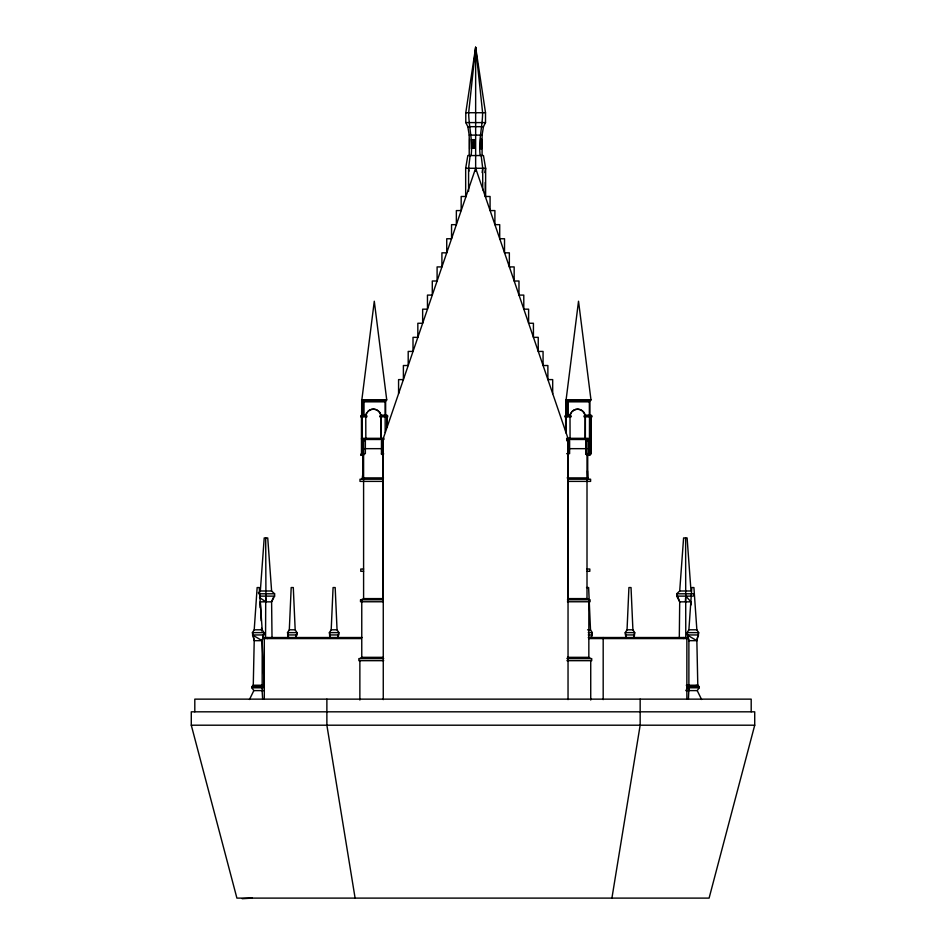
<?xml version="1.0" encoding="UTF-8"?>
<svg xmlns="http://www.w3.org/2000/svg" width="946" height="946" viewBox="0 0 946 946"><rect width="100%" height="100%" fill="white"/><g stroke="black" fill="none" stroke-linecap="round" stroke-linejoin="round"><path stroke-width="1.42" d="M685.625 537.943L685.767 638.266M265.554 638.266L265.731 597.813M679.299 638.266L679.701 601.845L676.721 593.792L679.701 590.99L683.591 537.943L687.103 537.943L690.994 590.99L679.701 590.99M260.209 607.699L260.327 601.845L271.608 601.845L274.6 596.122L274.6 593.792L271.608 590.99L267.73 537.943L264.218 537.943L260.327 590.99L258.329 592.858M253.244 686.323L254.214 640.678L252.428 632.626L254.214 629.811L257.146 587.561L259.239 587.561L262.184 629.811L263.969 632.626L262.184 640.678L262.184 690.604M363.063 472.243L362.117 479.208M288.601 638.373L287.525 632.614L289.31 629.811L291.191 587.549L293.295 587.549L295.176 629.811L296.961 632.614L295.897 638.373M330.473 638.373L329.397 632.614L331.195 629.811L333.075 587.549L335.18 587.549L337.048 629.811L338.845 632.614L337.769 638.373M626.323 638.373L625.259 632.614L627.044 629.811L628.924 587.549L631.029 587.549L632.909 629.811L634.695 632.614L633.619 638.373M685.365 601.845L685.59 597.813M688.416 699.082L688.96 687.517M686.358 689.669L687.612 686.642L686.323 685.235L697.793 685.235L699.189 687.789L697.226 690.604L688.889 690.604L688.889 640.678L687.103 632.626L688.889 629.811L691.822 587.561L693.915 587.561L696.859 629.811L698.645 632.626L696.859 640.678L697.817 686.323M690.793 604.766L690.994 601.845L685.826 596.122M482.093 155.546L482.093 135.112L483.465 126.669L485.511 122.59L485.511 112.728L475.649 47.3L468.672 112.728C468.767 127.024 473.059 140.942 471.084 155.546M468.589 191.281L468.589 168.27L470.115 155.546M566.027 433.032L566.098 399.839L578.526 301.23L590.966 399.839L589.878 401.837L589.878 416.831M482.129 172.574L482.708 168.27L481.171 155.546M469.204 155.546L469.204 135.112L467.832 126.669L465.787 122.59L465.787 112.728L475.649 47.3L482.614 112.728C482.519 127.024 478.227 140.942 480.201 155.546M611.92 898.109L640.158 725.204L640.158 699.141M465.669 197.028L465.669 168.27L467.832 155.546L483.465 155.546L485.629 168.27L485.629 197.028M484.813 172.574L485.629 168.27L465.669 168.27M262.184 640.678L263.969 632.626L252.428 632.626L254.214 640.678L262.184 640.678L252.428 634.955L263.969 634.955M295.767 637.982L296.961 632.614L287.525 632.614L288.719 637.982M337.651 637.982L338.845 632.614L329.397 632.614L330.592 637.982M591.096 637.982L592.291 632.614L590.505 629.811L588.625 587.549L586.52 587.549M633.501 637.982L634.695 632.614L625.259 632.614L626.441 637.982M696.859 640.678L698.645 632.626L687.103 632.626L688.889 640.678L696.859 640.678L687.103 634.955L698.645 634.955M754.719 725.204L709.098 898.109L236.902 898.109L191.281 725.204L191.281 711.818L754.719 711.818L754.719 725.204L191.281 725.204M591.226 638.373L592.291 632.614L588.246 632.614M273.11 597.813L271.608 601.845L272.022 638.266M249.484 699.508L253.835 690.604L251.873 687.789L253.268 685.235L264.301 685.235M362.957 439.405L362.188 440.718L362.188 454.387M253.268 685.235L251.873 686.642L262.184 686.642M359.87 658.605L361.762 657.328L383.165 657.328M361.206 599.799L363.595 598.605L382.752 598.605L382.752 439.488M693.844 685.945L697.793 685.235L699.189 686.642L688.889 686.642M465.787 112.728L485.511 112.728M465.787 122.59L485.511 122.59M467.832 126.669L483.465 126.669M469.204 135.112L482.093 135.112M466 196.484L461.175 196.484L461.175 210.58L456.362 210.58L456.362 224.663L451.549 224.663L451.549 238.747L446.737 238.747L446.737 252.83L441.912 252.83L441.912 266.914L437.099 266.914L437.099 281.009L432.287 281.009L432.287 295.093L427.462 295.093L427.462 309.176L422.649 309.176L422.649 323.26L417.836 323.26L417.836 337.344L413.012 337.344L413.012 351.427L408.199 351.427L408.199 365.523L403.386 365.523L403.386 379.606L398.573 379.606L398.573 393.69M361.585 399.839L386.725 399.839L385.637 401.837L385.637 416.831M566.098 399.839L590.966 399.839M361.845 400.596L385.117 400.596M566.098 400.596L589.358 400.596M384.301 401.009L362.413 401.009L362.413 399.839M566.855 401.009L588.542 401.009M361.845 401.837L385.117 401.837M566.098 401.837L589.358 401.837M361.396 415.164L365.759 415.164L365.83 437.998M385.637 415.164L387.02 415.164M565.637 415.164L570 415.164L570.071 437.998M589.878 415.164L591.262 415.164M360.627 415.897L366.93 415.897M379.772 415.897L387.789 415.897M564.868 415.897L571.171 415.897M584.013 415.897L592.03 415.897M384.218 416.311L385.637 416.311M588.459 416.311L589.878 416.311M360.627 416.831L366.93 416.831M379.772 416.831L387.789 416.831M564.868 416.831L571.171 416.831M584.013 416.831L592.03 416.831M384.017 438.317L362.342 438.317L362.342 439.488L384.017 439.488M566.583 438.317L588.258 438.317L588.258 439.488L566.583 439.488M566.642 440.718L569.61 440.718L569.61 453.654L566.642 453.666M590.47 440.718L585.704 440.718L585.704 454.387L590.47 454.387L590.47 440.718L589.701 439.405M363.595 448.664L382.752 448.664M567.848 448.664L587.005 448.664M361.396 453.654L365.357 453.654L365.357 440.718L362.401 440.718L362.401 453.654M381.463 453.654L383.627 453.654M585.704 453.654L591.262 453.654L591.262 416.831M360.757 454.387L363.678 454.387M383.497 454.387L381.463 454.387L381.463 440.718M360.757 455.322L363.595 455.322M587.005 455.322L590.056 455.322M383.473 477.896L362.886 477.896L362.826 455.322M567.127 477.896L587.714 477.896L588.483 479.208M382.752 479.208L360 479.208L360 481.384L382.752 481.384M567.848 479.208L590.6 479.208L590.6 481.384L567.848 481.384M363.595 569.031L360.781 569.031L360.781 571.301L363.595 571.301M587.005 569.031L589.819 569.031L589.819 571.301L587.005 571.301M260.327 590.99L271.608 590.99M258.696 593.792L274.6 593.792M692.626 593.792L676.721 593.792L676.721 596.122L679.701 601.845L690.994 601.845L691.053 604.766M260.055 596.122L274.6 596.122M676.721 596.122L692.626 596.122M589.382 599.799L587.005 598.605L567.848 598.605L567.848 439.488M383.165 599.799L360.509 599.799L360.509 601.762L383.165 601.762M567.434 599.799L590.091 599.799L590.091 601.762L567.434 601.762M254.214 629.811L262.184 629.811M289.31 629.811L295.176 629.811M331.195 629.811L337.048 629.811M587.572 629.811L590.505 629.811M627.044 629.811L632.909 629.811M688.889 629.811L696.859 629.811M287.525 634.943L296.961 634.943M329.397 634.943L338.845 634.943M588.246 634.943L592.291 634.943M625.259 634.943L634.695 634.943M362.247 637.521L264.301 637.521L264.301 699.082M588.258 637.521L686.867 637.521L686.867 699.082M264.301 638.574L361.23 638.574M588.542 638.574L686.867 638.574M567.434 657.328L588.838 657.328L590.73 658.605M383.686 658.605L358.877 658.605L358.877 660.675L383.686 660.675M566.914 658.605L591.711 658.605L591.711 660.675L566.914 660.675M251.873 687.789L262.184 687.789M688.889 687.789L699.189 687.789M253.835 690.604L264.088 690.604M685.779 690.604L688.7 690.604M242.176 898.7L252.275 898.109M259.488 597.553L265.956 601.845L265.696 537.943M552.689 393.654L552.689 379.606L547.876 379.606L547.876 365.523L543.063 365.523L543.063 351.427L538.239 351.427L538.239 337.344L533.426 337.344L533.426 323.26L528.613 323.26L528.613 309.176L523.788 309.176L523.788 295.093L518.976 295.093L518.976 281.009L514.163 281.009L514.163 266.914L509.35 266.914L509.35 252.83L504.525 252.83L504.525 238.747L499.713 238.747L499.713 224.663L494.9 224.663L494.9 210.58L490.075 210.58L490.075 196.484L485.263 196.484L485.263 182.401M361.691 400.596L362.779 401.837L362.779 416.831M587.005 477.896L587.714 479.208L587.714 454.387M697.226 690.604L701.589 699.508M355.105 898.109L326.878 725.204L326.878 699.141M361.514 438.317L361.892 441.108M468.589 168.27L468.968 171.143M386.725 399.839L374.285 301.23L361.845 399.839L361.786 453.654M262.101 690.604L262.645 699.082M260.327 601.845L261.202 620.777M261.534 628.061L261.675 630.982M262.077 639.721L264.23 686.335M587.49 470.836L587.714 477.896M751.195 711.818L751.195 699.141L194.805 699.141L194.805 711.818M693.986 593.792L693.986 596.122M683.71 637.521L683.71 638.574M603.181 637.521L603.181 699.626M591.084 416.831L591.084 453.654M590.73 660.675L590.73 700.016M589.429 453.654L589.512 415.164L585.196 415.164L585.113 437.998M589.358 399.839L589.358 416.831M589.027 454.387L589.027 455.322M588.838 599.799L588.838 657.328M588.767 440.718L588.767 454.387M587.005 439.488L587.005 598.605M585.373 415.164L585.373 438.294M568.262 401.234L568.262 415.897M568.038 699.626L568.038 438.471L475.649 168.27L383.26 438.471L383.26 699.626M567.21 415.164L567.21 415.897M567.021 401.837L567.021 416.831M566.24 415.164L566.24 416.831M565.838 399.839L565.826 431.565M565.637 416.831L565.637 431.565M482.708 168.27L482.708 189.839M475.649 47.3L475.649 171.143M473.911 139.689L473.911 148.286M469.642 139.369L469.642 148.841M387.02 416.831L387.02 427.143M386.831 416.831L386.831 427.143M385.259 416.831L385.259 415.164L380.942 415.164L380.942 416.831A7.651 7.651 0 0 0 367.805 411.427M385.117 399.839L385.188 432.476M381.132 415.164L381.132 438.294M380.871 415.897L380.871 437.998M364.021 401.234L364.021 415.897M363.595 439.488L363.595 598.605M362.968 415.164L362.968 415.897M362.826 454.387L362.826 477.978M362.614 399.839L362.614 401.009M361.999 415.164L361.999 416.831M361.691 399.839L361.597 455.322L361.514 416.831M361.762 599.799L361.762 657.328M359.87 660.675L359.87 700.016M267.47 637.521L267.47 638.574M263.698 686.642L263.698 687.789M365.83 416.831A7.651 7.651 0 0 1 373.481 409.18A7.651 7.651 0 0 1 381.132 416.831M365.57 416.831A7.651 7.651 0 0 1 366.599 413.012M570.071 416.831A7.651 7.651 0 0 1 577.722 409.18A7.651 7.651 0 0 1 585.373 416.831M570.071 414.856A7.651 7.651 0 0 1 570.84 413.012M572.058 411.427A7.651 7.651 0 0 1 585.113 416.831M481.561 139.369L480.639 139.369L480.639 148.841L481.561 148.841L481.561 139.369M474.253 139.689L472.137 139.689L472.137 148.286L474.253 148.286L474.253 139.689"/></g></svg>
